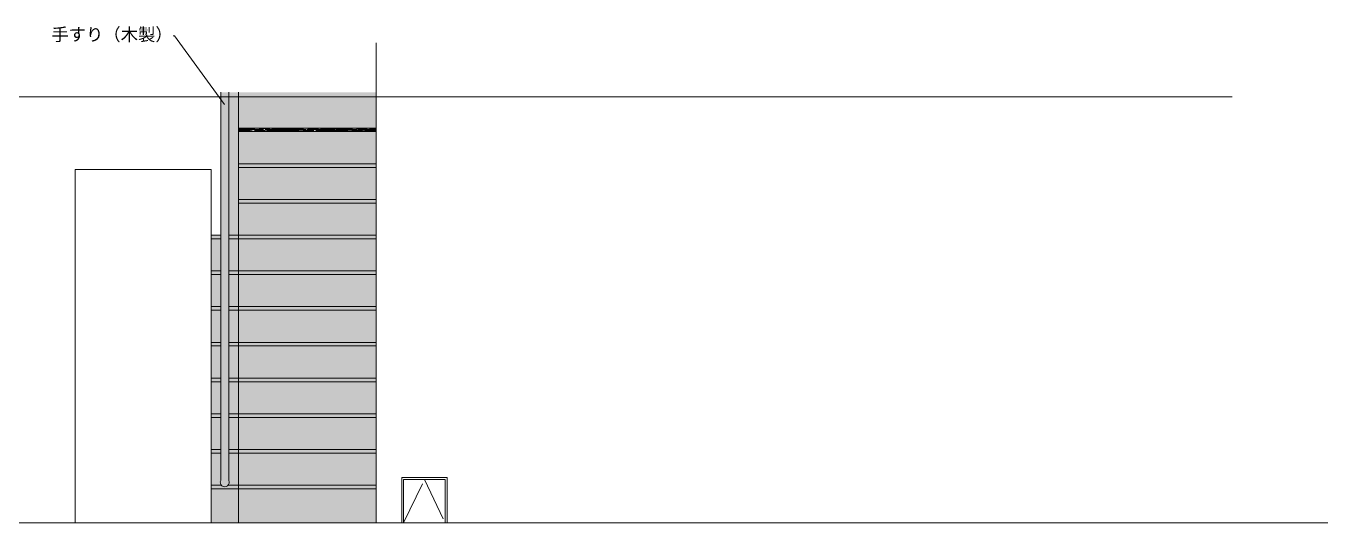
# Model space of a CAD drawing. Header units: millimetres. Extents: x -63086 to 83971, y -129912 to 13382.
# Drawn here: x 22796 to 29970, y -110969 to -108228 of the extents above; entities that cross this region are included whole.
import ezdxf
from ezdxf import colors
from ezdxf.entities.mleader import LeaderData, LeaderLine
from ezdxf.math import Vec2, Vec3

# ---------------------------------------------------------------- set-up
doc = ezdxf.new("R2010")
doc.units = ezdxf.units.MM
doc.linetypes.add('ACAD_ISO09W100', pattern=[45, 24, -3, 6, -3, 6, -3])
doc.layers.add('展開', color=7, linetype='Continuous', lineweight=9)
doc.layers.add('展開建具用', color=250, linetype='Continuous', lineweight=9)
doc.layers.add('文字', color=7, linetype='Continuous')
doc.styles.get("Standard").update_dxf_attribs({"font": 'MS Mincho.ttf'})
pattern_1 = [(0, (6799.687, -27998.076), (25.7048, 11.684), [175.26, -23.368, 58.42, -11.684]), (0, (6815.227, -27992.234), (-11.684, 15.53972), [35.052, -3.85572, 70.104, -8.763]), (0, (6805.529, -27988.145), (60.7568, 7.82828), [93.472, -16.3576, 46.736, -11.684])]

msp = doc.modelspace()

# ---------------------------------------------------------------- hatches: boundary and pattern name
at = {"layer": '展開', "ltscale": 10, "true_color": 0xfffefa}
h = msp.add_hatch(color=7, dxfattribs=at)
h.dxf.hatch_style = 1
h.paths.add_polyline_path([(23966.1517, -110780.9273), (23913.5815, -110780.9273), (23816.1517, -110780.9273), (23816.1517, -110968.9273), (23966.1517, -110968.9273)])
h.paths.add_polyline_path([(23966.1517, -110583.9273), (23913.5815, -110583.9273), (23913.5815, -110733.9225, -0.301815325), (23909.384, -110760.9273), (23913.5815, -110760.9273), (23966.1517, -110760.9273)])
h.paths.add_polyline_path([(23868.722, -110583.9273), (23816.1517, -110583.9273), (23816.1517, -110760.9273), (23872.9195, -110760.9273, -0.301815325), (23868.722, -110733.9225)])
h.paths.add_polyline_path([(23868.722, -110386.9273), (23816.1517, -110386.9273), (23816.1517, -110563.9273), (23868.722, -110563.9273)])
h.paths.add_polyline_path([(23966.1517, -110386.9273), (23913.5815, -110386.9273), (23913.5815, -110563.9273), (23966.1517, -110563.9273)])
h.paths.add_polyline_path([(23966.1517, -110189.9273), (23913.5815, -110189.9273), (23913.5815, -110366.9273), (23966.1517, -110366.9273)])
h.paths.add_polyline_path([(23868.722, -110189.9273), (23816.1517, -110189.9273), (23816.1517, -110366.9273), (23868.722, -110366.9273)])
h.paths.add_polyline_path([(23868.722, -109992.9273), (23816.1517, -109992.9273), (23816.1517, -110169.9273), (23868.722, -110169.9273)])
h.paths.add_polyline_path([(23966.1517, -109992.9273), (23913.5815, -109992.9273), (23913.5815, -110169.9273), (23966.1517, -110169.9273)])
h.paths.add_polyline_path([(23966.1517, -109795.9273), (23913.5815, -109795.9273), (23913.5815, -109972.9273), (23966.1517, -109972.9273)])
h.paths.add_polyline_path([(23868.722, -109795.9273), (23816.1517, -109795.9273), (23816.1517, -109972.9273), (23868.722, -109972.9273)])
h.paths.add_polyline_path([(23966.1517, -109598.9273), (23913.5815, -109598.9273), (23913.5815, -109775.9273), (23966.1517, -109775.9273)])
h.paths.add_polyline_path([(23868.722, -109598.9273), (23816.1517, -109598.9273), (23816.1517, -109775.9273), (23868.722, -109775.9273)])
h.paths.add_polyline_path([(23868.722, -109401.9273), (23816.1517, -109401.9273), (23816.1517, -109578.9273), (23868.722, -109578.9273)])
h.paths.add_polyline_path([(23966.1517, -109401.9273), (23913.5815, -109401.9273), (23913.5815, -109578.9273), (23966.1517, -109578.9273)])
h.paths.add_polyline_path([(23966.1517, -109204.9273), (23966.1517, -108593.9273), (23913.5815, -108593.9273), (23913.5815, -109381.9273), (23966.1517, -109381.9273)])
h.paths.add_polyline_path([(24726.1517, -110968.9273), (24726.1517, -110780.9273), (23966.1517, -110780.9273), (23966.1517, -110968.9273)])
h.paths.add_polyline_path([(24726.1517, -110760.9273), (24726.1517, -110583.9273), (23966.1517, -110583.9273), (23966.1517, -110760.9273)])
h.paths.add_polyline_path([(24726.1517, -110563.9273), (24726.1517, -110386.9273), (23966.1517, -110386.9273), (23966.1517, -110563.9273)])
h.paths.add_polyline_path([(24726.1517, -110366.9273), (24726.1517, -110189.9273), (23966.1517, -110189.9273), (23966.1517, -110366.9273)])
h.paths.add_polyline_path([(24726.1517, -110169.9273), (24726.1517, -109992.9273), (23966.1517, -109992.9273), (23966.1517, -110169.9273)])
h.paths.add_polyline_path([(24726.1517, -109972.9273), (24726.1517, -109795.9273), (23966.1517, -109795.9273), (23966.1517, -109972.9273)])
h.paths.add_polyline_path([(24726.1517, -109775.9273), (24726.1517, -109598.9273), (23966.1517, -109598.9273), (23966.1517, -109775.9273)])
h.paths.add_polyline_path([(24726.1517, -109578.9273), (24726.1517, -109401.9273), (23966.1517, -109401.9273), (23966.1517, -109578.9273)])
h.paths.add_polyline_path([(24726.1517, -109381.9273), (24726.1517, -109204.9273), (23966.1517, -109204.9273), (23966.1517, -109381.9273)])
h.paths.add_polyline_path([(24726.1517, -109184.9273), (24726.1517, -109007.9273), (23966.1517, -109007.9273), (23966.1517, -109184.9273)])
h.paths.add_polyline_path([(24726.1517, -108987.9273), (24726.1517, -108810.9273), (23966.1517, -108810.9273), (23966.1517, -108987.9273)])
h.paths.add_polyline_path([(24726.1517, -108790.9273), (24726.1517, -108593.9273), (23966.1517, -108593.9273), (23966.1517, -108790.9273)])
at = {"layer": '展開建具用', "ltscale": 10, "true_color": 0xeeb97c, "transparency": 33554687}
h = msp.add_hatch(color=31, dxfattribs=at)
h.dxf.hatch_style = 1
h.paths.add_polyline_path([(23913.5815, -108593.9273), (23868.722, -108593.9273), (23868.722, -110733.9225, 1.56227556), (23913.5815, -110733.9225)])
at = {"layer": '展開建具用', "ltscale": 10, "true_color": 0xe9a353, "transparency": 33554687}
h = msp.add_hatch(color=33, dxfattribs=at)
h.dxf.hatch_style = 1
h.paths.add_polyline_path([(23872.9195, -110760.9273), (23816.1517, -110760.9273), (23816.1517, -110780.9273), (23913.5815, -110780.9273), (23966.1517, -110780.9273), (23966.1517, -110760.9273), (23913.5815, -110760.9273), (23909.384, -110760.9273, -0.440797848)])
h.paths.add_polyline_path([(23868.722, -110563.9273), (23816.1517, -110563.9273), (23816.1517, -110583.9273), (23868.722, -110583.9273)])
h.paths.add_polyline_path([(23966.1517, -110563.9273), (23913.5815, -110563.9273), (23913.5815, -110583.9273), (23966.1517, -110583.9273)])
h.paths.add_polyline_path([(23966.1517, -110366.9273), (23913.5815, -110366.9273), (23913.5815, -110386.9273), (23966.1517, -110386.9273)])
h.paths.add_polyline_path([(23868.722, -110366.9273), (23816.1517, -110366.9273), (23816.1517, -110386.9273), (23868.722, -110386.9273)])
h.paths.add_polyline_path([(23966.1517, -110169.9273), (23913.5815, -110169.9273), (23913.5815, -110189.9273), (23966.1517, -110189.9273)])
h.paths.add_polyline_path([(23868.722, -110169.9273), (23816.1517, -110169.9273), (23816.1517, -110189.9273), (23868.722, -110189.9273)])
h.paths.add_polyline_path([(23868.722, -109972.9273), (23816.1517, -109972.9273), (23816.1517, -109992.9273), (23868.722, -109992.9273)])
h.paths.add_polyline_path([(23966.1517, -109972.9273), (23913.5815, -109972.9273), (23913.5815, -109992.9273), (23966.1517, -109992.9273)])
h.paths.add_polyline_path([(23966.1517, -109775.9273), (23913.5815, -109775.9273), (23913.5815, -109795.9273), (23966.1517, -109795.9273)])
h.paths.add_polyline_path([(23868.722, -109775.9273), (23816.1517, -109775.9273), (23816.1517, -109795.9273), (23868.722, -109795.9273)])
h.paths.add_polyline_path([(23868.722, -109578.9273), (23816.1517, -109578.9273), (23816.1517, -109598.9273), (23868.722, -109598.9273)])
h.paths.add_polyline_path([(23966.1517, -109578.9273), (23913.5815, -109578.9273), (23913.5815, -109598.9273), (23966.1517, -109598.9273)])
h.paths.add_polyline_path([(23966.1517, -109381.9273), (23913.5815, -109381.9273), (23913.5815, -109401.9273), (23966.1517, -109401.9273)])
h.paths.add_polyline_path([(23868.722, -109381.9273), (23816.1517, -109381.9273), (23816.1517, -109401.9273), (23868.722, -109401.9273)])
h.paths.add_polyline_path([(24726.1517, -108810.9273), (24726.1517, -108790.9273), (23966.1517, -108790.9273), (23966.1517, -108810.9273)])
h.paths.add_polyline_path([(24726.1517, -109007.9273), (24726.1517, -108987.9273), (23966.1517, -108987.9273), (23966.1517, -109007.9273)])
h.paths.add_polyline_path([(24726.1517, -109204.9273), (24726.1517, -109184.9273), (23966.1517, -109184.9273), (23966.1517, -109204.9273)])
h.paths.add_polyline_path([(24726.1517, -109401.9273), (24726.1517, -109381.9273), (23966.1517, -109381.9273), (23966.1517, -109401.9273)])
h.paths.add_polyline_path([(24726.1517, -109598.9273), (24726.1517, -109578.9273), (23966.1517, -109578.9273), (23966.1517, -109598.9273)])
h.paths.add_polyline_path([(24726.1517, -109795.9273), (24726.1517, -109775.9273), (23966.1517, -109775.9273), (23966.1517, -109795.9273)])
h.paths.add_polyline_path([(24726.1517, -109992.9273), (24726.1517, -109972.9273), (23966.1517, -109972.9273), (23966.1517, -109992.9273)])
h.paths.add_polyline_path([(24726.1517, -110189.9273), (24726.1517, -110169.9273), (23966.1517, -110169.9273), (23966.1517, -110189.9273)])
h.paths.add_polyline_path([(24726.1517, -110583.9273), (24726.1517, -110563.9273), (23966.1517, -110563.9273), (23966.1517, -110583.9273)])
h.paths.add_polyline_path([(24726.1517, -110386.9273), (24726.1517, -110366.9273), (23966.1517, -110366.9273), (23966.1517, -110386.9273)])
h.paths.add_polyline_path([(24726.1517, -110780.9273), (24726.1517, -110760.9273), (23966.1517, -110760.9273), (23966.1517, -110780.9273)])
at = {"layer": '展開建具用', "ltscale": 10, "true_color": 0x9c5e31, "transparency": 33554687}
h = msp.add_hatch(dxfattribs=at)
h.set_pattern_fill('AR-RROOF', color=25, scale=0.46)
h.set_pattern_definition(pattern_1)
h.paths.add_polyline_path([(24726.1517, -108810.9273), (24726.1517, -108790.9273), (23966.1517, -108790.9273), (23966.1517, -108810.9273)])
h = msp.add_hatch(dxfattribs=at)
h.set_pattern_fill('AR-RROOF', color=25, scale=0.46)
h.set_pattern_definition(pattern_1)
h.paths.add_polyline_path([(23966.1517, -110760.9273), (23913.5815, -110760.9273), (23909.384, -110760.9273, -0.440797848), (23872.9195, -110760.9273), (23816.1517, -110760.9273), (23816.1517, -110780.9273), (23913.5815, -110780.9273), (23966.1517, -110780.9273)])
h.paths.add_polyline_path([(23868.722, -110563.9273), (23816.1517, -110563.9273), (23816.1517, -110583.9273), (23868.722, -110583.9273)])
h.paths.add_polyline_path([(23966.1517, -110563.9273), (23913.5815, -110563.9273), (23913.5815, -110583.9273), (23966.1517, -110583.9273)])
h.paths.add_polyline_path([(23868.722, -110366.9273), (23816.1517, -110366.9273), (23816.1517, -110386.9273), (23868.722, -110386.9273)])
h.paths.add_polyline_path([(23966.1517, -110366.9273), (23913.5815, -110366.9273), (23913.5815, -110386.9273), (23966.1517, -110386.9273)])
h.paths.add_polyline_path([(23966.1517, -110169.9273), (23913.5815, -110169.9273), (23913.5815, -110189.9273), (23966.1517, -110189.9273)])
h.paths.add_polyline_path([(23868.722, -110169.9273), (23816.1517, -110169.9273), (23816.1517, -110189.9273), (23868.722, -110189.9273)])
h.paths.add_polyline_path([(23966.1517, -109972.9273), (23913.5815, -109972.9273), (23913.5815, -109992.9273), (23966.1517, -109992.9273)])
h.paths.add_polyline_path([(23868.722, -109972.9273), (23816.1517, -109972.9273), (23816.1517, -109992.9273), (23868.722, -109992.9273)])
h.paths.add_polyline_path([(23868.722, -109775.9273), (23816.1517, -109775.9273), (23816.1517, -109795.9273), (23868.722, -109795.9273)])
h.paths.add_polyline_path([(23966.1517, -109775.9273), (23913.5815, -109775.9273), (23913.5815, -109795.9273), (23966.1517, -109795.9273)])
h.paths.add_polyline_path([(23966.1517, -109578.9273), (23913.5815, -109578.9273), (23913.5815, -109598.9273), (23966.1517, -109598.9273)])
h.paths.add_polyline_path([(23868.722, -109578.9273), (23816.1517, -109578.9273), (23816.1517, -109598.9273), (23868.722, -109598.9273)])
h.paths.add_polyline_path([(23966.1517, -109381.9273), (23913.5815, -109381.9273), (23913.5815, -109401.9273), (23966.1517, -109401.9273)])
h.paths.add_polyline_path([(23868.722, -109381.9273), (23816.1517, -109381.9273), (23816.1517, -109401.9273), (23868.722, -109401.9273)])
h.paths.add_polyline_path([(24726.1517, -109007.9273), (24726.1517, -108987.9273), (23966.1517, -108987.9273), (23966.1517, -109007.9273)])
h.paths.add_polyline_path([(24726.1517, -109204.9273), (24726.1517, -109184.9273), (23966.1517, -109184.9273), (23966.1517, -109204.9273)])
h.paths.add_polyline_path([(24726.1517, -109401.9273), (24726.1517, -109381.9273), (23966.1517, -109381.9273), (23966.1517, -109401.9273)])
h.paths.add_polyline_path([(24726.1517, -109598.9273), (24726.1517, -109578.9273), (23966.1517, -109578.9273), (23966.1517, -109598.9273)])
h.paths.add_polyline_path([(24726.1517, -109795.9273), (24726.1517, -109775.9273), (23966.1517, -109775.9273), (23966.1517, -109795.9273)])
h.paths.add_polyline_path([(24726.1517, -109992.9273), (24726.1517, -109972.9273), (23966.1517, -109972.9273), (23966.1517, -109992.9273)])
h.paths.add_polyline_path([(24726.1517, -110189.9273), (24726.1517, -110169.9273), (23966.1517, -110169.9273), (23966.1517, -110189.9273)])
h.paths.add_polyline_path([(24726.1517, -110583.9273), (24726.1517, -110563.9273), (23966.1517, -110563.9273), (23966.1517, -110583.9273)])
h.paths.add_polyline_path([(24726.1517, -110386.9273), (24726.1517, -110366.9273), (23966.1517, -110366.9273), (23966.1517, -110386.9273)])
h.paths.add_polyline_path([(24726.1517, -110780.9273), (24726.1517, -110760.9273), (23966.1517, -110760.9273), (23966.1517, -110780.9273)])

# ---------------------------------------------------------------- linework, layer by layer
at = {"layer": '展開建具用', "ltscale": 10}
for p, q in [((24726.1517, -110968.9273), (24726.1517, -108321.1172)), ((16926.3999, -108618.9273), (29442.8478, -108618.9273)), ((23868.722, -110733.9225), (23868.722, -108593.9273)), ((23913.5815, -110733.9225), (23913.5815, -108593.9273)), ((23966.1517, -110968.9273), (23966.1517, -108593.9273)), ((23966.1517, -108790.9273), (24726.1517, -108790.9273)), ((23966.1517, -108810.9273), (24726.1517, -108810.9273)), ((23066.1517, -110968.9273), (23066.1517, -109018.9273)), ((23066.1517, -109018.9273), (23816.1517, -109018.9273)), ((23816.1517, -109018.9273), (23816.1517, -110968.9273)), ((23966.1517, -108987.9273), (24726.1517, -108987.9273)), ((23966.1517, -109007.9273), (24726.1517, -109007.9273)), ((23966.1517, -109184.9273), (24726.1517, -109184.9273)), ((23966.1517, -109204.9273), (24726.1517, -109204.9273)), ((23816.1517, -110968.9273), (23816.1517, -109381.9273)), ((23816.1517, -109381.9273), (23868.722, -109381.9273)), ((23868.722, -109381.9273), (23816.1517, -109381.9273)), ((23816.1517, -109401.9273), (23868.722, -109401.9273)), ((23868.722, -109401.9273), (23816.1517, -109401.9273)), ((23966.1517, -109381.9273), (23913.5815, -109381.9273)), ((23966.1517, -109401.9273), (23913.5815, -109401.9273)), ((23966.1517, -109381.9273), (24726.1517, -109381.9273)), ((23966.1517, -109401.9273), (24726.1517, -109401.9273)), ((23816.1517, -109578.9273), (23868.722, -109578.9273)), ((23868.722, -109578.9273), (23816.1517, -109578.9273)), ((23816.1517, -109598.9273), (23868.722, -109598.9273)), ((23868.722, -109598.9273), (23816.1517, -109598.9273)), ((23966.1517, -109578.9273), (23913.5815, -109578.9273)), ((23966.1517, -109598.9273), (23913.5815, -109598.9273)), ((23966.1517, -109578.9273), (24726.1517, -109578.9273)), ((23966.1517, -109598.9273), (24726.1517, -109598.9273)), ((23816.1517, -109775.9273), (23868.722, -109775.9273)), ((23868.722, -109775.9273), (23816.1517, -109775.9273)), ((23816.1517, -109795.9273), (23868.722, -109795.9273)), ((23868.722, -109795.9273), (23816.1517, -109795.9273)), ((23966.1517, -109775.9273), (23913.5815, -109775.9273)), ((23966.1517, -109795.9273), (23913.5815, -109795.9273)), ((23966.1517, -109775.9273), (24726.1517, -109775.9273)), ((23966.1517, -109795.9273), (24726.1517, -109795.9273)), ((23816.1517, -109972.9273), (23868.722, -109972.9273)), ((23868.722, -109972.9273), (23816.1517, -109972.9273)), ((23966.1517, -109972.9273), (23913.5815, -109972.9273)), ((23966.1517, -109972.9273), (24726.1517, -109972.9273)), ((23816.1517, -109992.9273), (23868.722, -109992.9273)), ((23868.722, -109992.9273), (23816.1517, -109992.9273)), ((23966.1517, -109992.9273), (23913.5815, -109992.9273)), ((23966.1517, -109992.9273), (24726.1517, -109992.9273)), ((23816.1517, -110169.9273), (23868.722, -110169.9273)), ((23868.722, -110169.9273), (23816.1517, -110169.9273)), ((23816.1517, -110189.9273), (23868.722, -110189.9273)), ((23868.722, -110189.9273), (23816.1517, -110189.9273)), ((23966.1517, -110169.9273), (23913.5815, -110169.9273)), ((23966.1517, -110189.9273), (23913.5815, -110189.9273)), ((23966.1517, -110169.9273), (24726.1517, -110169.9273)), ((23966.1517, -110189.9273), (24726.1517, -110189.9273)), ((23816.1517, -110366.9273), (23868.722, -110366.9273)), ((23868.722, -110366.9273), (23816.1517, -110366.9273)), ((23816.1517, -110386.9273), (23868.722, -110386.9273)), ((23868.722, -110386.9273), (23816.1517, -110386.9273)), ((23966.1517, -110366.9273), (23913.5815, -110366.9273)), ((23966.1517, -110386.9273), (23913.5815, -110386.9273)), ((23966.1517, -110366.9273), (24726.1517, -110366.9273)), ((23966.1517, -110386.9273), (24726.1517, -110386.9273)), ((23816.1517, -110563.9273), (23868.722, -110563.9273)), ((23868.722, -110563.9273), (23816.1517, -110563.9273)), ((23816.1517, -110583.9273), (23868.722, -110583.9273)), ((23868.722, -110583.9273), (23816.1517, -110583.9273)), ((23966.1517, -110563.9273), (23913.5815, -110563.9273)), ((23966.1517, -110583.9273), (23913.5815, -110583.9273)), ((23966.1517, -110563.9273), (24726.1517, -110563.9273)), ((23966.1517, -110583.9273), (24726.1517, -110583.9273)), ((23816.1517, -110760.9273), (23868.722, -110760.9273)), ((23872.9195, -110760.9273), (23816.1517, -110760.9273)), ((23913.5815, -110760.9273), (23909.384, -110760.9273)), ((23966.1517, -110760.9273), (23913.5815, -110760.9273)), ((23966.1517, -110760.9273), (24726.1517, -110760.9273)), ((24726.1517, -110968.9273), (24726.1517, -110718.9273)), ((24866.1517, -110968.9273), (24866.1517, -110718.9273)), ((24866.1517, -110718.9273), (25116.1517, -110718.9273)), ((24876.1517, -110968.9273), (24876.1517, -110728.9273)), ((24876.1517, -110728.9273), (25106.1517, -110728.9273)), ((25106.1517, -110728.9273), (25106.1517, -110968.9273)), ((25116.1517, -110718.9273), (25116.1517, -110968.9273)), ((23816.1517, -110780.9273), (23868.722, -110780.9273)), ((23913.5815, -110780.9273), (23816.1517, -110780.9273)), ((23966.1517, -110780.9273), (23913.5815, -110780.9273)), ((23966.1517, -110780.9273), (24726.1517, -110780.9273)), ((15776.3999, -110968.9273), (24726.1517, -110968.9273)), ((21516.1517, -110968.9273), (29970.4268, -110968.9273)), ((23816.1517, -110968.9273), (23966.1517, -110968.9273)), ((23816.1517, -110968.9273), (24726.1517, -110968.9273)), ((24726.1517, -110968.9273), (24866.1517, -110968.9273)), ((25116.1517, -110968.9273), (25291.1517, -110968.9273))]:
    msp.add_line(p, q, dxfattribs=at)
at = {"layer": '展開建具用', "linetype": 'ACAD_ISO09W100', "ltscale": 10}
for p, q in [((24876.1517, -110968.9273), (24991.1517, -110728.9273)), ((24991.1517, -110728.9273), (25106.1517, -110968.9273))]:
    msp.add_line(p, q, dxfattribs=at)
at = {"layer": '展開建具用', "ltscale": 10}
msp.add_arc((23891.1517, -110744.2647), 24.6993, 155.24596029, 24.75403971, dxfattribs=at)

# ---------------------------------------------------------------- leaders
at = {"layer": '文字', "ltscale": 10}
ml = msp.add_multileader_mtext('Standard', dxfattribs=at)
ml.set_content('手すり（木製）', color=256)
ml.set_leader_properties(lineweight=0)
ml.build(insert=Vec2(0, 0))
ctx = ml.context
ctx.base_point, ctx.char_height, ctx.plane_origin = Vec3(22964.7398, -108281.9879), 70, Vec3(23932.8411, -108958.8642)
ctx.text_align_type = 2
notes = []
notes.append((ctx, [(0, (1, 1, 0), (23613.9398, -108281.9879), (-1, 0), 8, [(0, [(23891.9964, -108664.3292)], 0, [])])]))
ctx.mtext.insert, ctx.mtext.width, ctx.mtext.alignment, ctx.mtext.flow_direction = Vec3(23603.9398, -108240.1879), 665.998973, 3, 5
for ctx, leaders in notes:
    for number, flags, end, landing, length, lines in leaders:
        leader = LeaderData()
        leader.index, (leader.has_last_leader_line, leader.has_dogleg_vector, leader.attachment_direction) = number, flags
        leader.last_leader_point, leader.dogleg_vector, leader.dogleg_length = Vec3(end), Vec3(landing), length
        for number, points, colour, breaks in lines:
            line = LeaderLine()
            line.index, line.vertices, line.color, line.breaks = number, Vec3.list(points), colors.encode_raw_color(colour), breaks
            leader.lines.append(line)
        ctx.leaders.append(leader)

doc.saveas('drawing.dxf')
